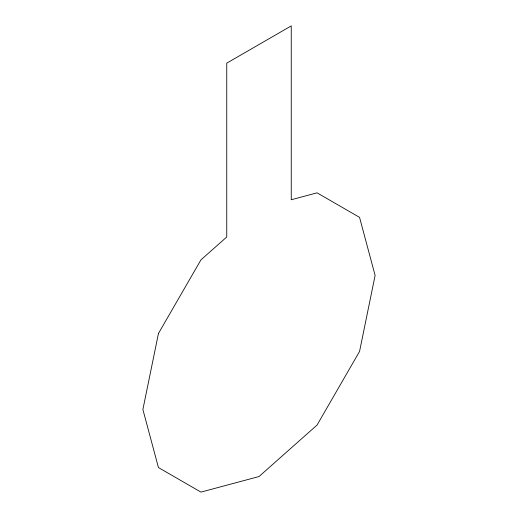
<?xml version="1.0" encoding="UTF-8"?>
<svg xmlns="http://www.w3.org/2000/svg" width="518" height="518" viewBox="0 0 518 518"><rect width="100%" height="100%" fill="white"/><g stroke="black" fill="none" stroke-linecap="round" stroke-linejoin="round"><path stroke-width="0.78" d="M158.443 333.488L142.89 409.505L158.443 467.56L200.945 492.1L259 476.547L317.055 425.064L359.557 351.45L375.11 275.434L359.557 217.372L317.055 192.838L291.252 199.747L291.252 25.9L226.748 63.144L226.748 236.991L200.945 259.874L158.443 333.488"/></g></svg>
